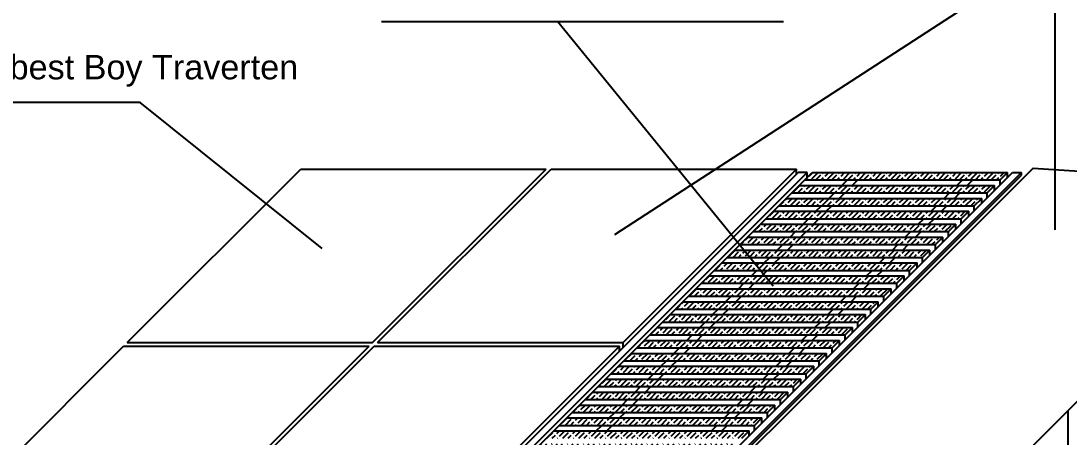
# Model space of a CAD drawing. Header units: millimetres. Extents: x 14753 to 45183, y 5640 to 19518.
# Drawn here: x 43720.7 to 44149.3, y 16388 to 16558.3 of the extents above; entities that cross this region are included whole.
import ezdxf

# ---------------------------------------------------------------- set-up
doc = ezdxf.new("R2010")
doc.units = ezdxf.units.MM
doc.layers.add('M-BİLGİ-YAZI', color=20, linetype='Continuous')
doc.styles.add('Style-Arial', font='arial.ttf')

# ---------------------------------------------------------------- blocks, each defined once
blk = doc.blocks.new('SAVAK')
h = blk.add_hatch()
h.set_pattern_fill('ACAD_ISO02W100', color=256, scale=0.307201, angle=45, style=0)
h.set_pattern_definition([(45, (34101.827, -27176.9248), (-1.0861188, 1.0861188), [3.68640944, -0.92160236])])
h.paths.add_polyline_path([(37840.82, 3342.56), (37837.79, 3339.53), (37917.66, 3339.53), (37920.69, 3342.56)])
h.paths.add_polyline_path([(37922.95, 3344.81), (37925.98, 3347.84), (37846.11, 3347.84), (37843.07, 3344.81)])
h.paths.add_polyline_path([(37928.23, 3350.09), (37931.26, 3353.12), (37851.39, 3353.12), (37848.36, 3350.09)])
h.paths.add_polyline_path([(37856.67, 3358.41), (37853.64, 3355.38), (37933.51, 3355.38), (37936.55, 3358.41)])
h.paths.add_polyline_path([(37938.8, 3360.66), (37941.83, 3363.69), (37861.96, 3363.69), (37858.93, 3360.66)])
h.paths.add_polyline_path([(37867.24, 3368.98), (37864.21, 3365.94), (37944.08, 3365.94), (37947.11, 3368.98)])
h.paths.add_polyline_path([(37949.37, 3371.23), (37952.4, 3374.26), (37872.52, 3374.26), (37869.49, 3371.23)])
h.paths.add_polyline_path([(37954.65, 3376.51), (37957.68, 3379.54), (37877.81, 3379.54), (37874.78, 3376.51)])
h.paths.add_polyline_path([(37883.09, 3384.83), (37880.06, 3381.8), (37959.93, 3381.8), (37962.96, 3384.83)])
h.paths.add_polyline_path([(37888.38, 3390.11), (37885.35, 3387.08), (37965.22, 3387.08), (37968.25, 3390.11)])
h.paths.add_polyline_path([(37970.5, 3392.36), (37973.53, 3395.39), (37893.66, 3395.39), (37890.63, 3392.36)])
h.paths.add_polyline_path([(37898.94, 3400.68), (37895.91, 3397.65), (37975.78, 3397.65), (37978.82, 3400.68)])
h.paths.add_polyline_path([(37904.23, 3405.96), (37901.2, 3402.93), (37981.07, 3402.93), (37984.1, 3405.96)])
h.paths.add_polyline_path([(37909.51, 3411.25), (37906.48, 3408.22), (37986.35, 3408.22), (37989.38, 3411.25)])
h.paths.add_polyline_path([(37914.8, 3416.53), (37911.76, 3413.5), (37991.64, 3413.5), (37994.67, 3416.53)])
h.paths.add_polyline_path([(37996.92, 3418.78), (37999.95, 3421.81), (37920.08, 3421.81), (37917.05, 3418.78)])
h.paths.add_polyline_path([(38002.2, 3424.07), (38005.24, 3427.1), (37925.36, 3427.1), (37922.33, 3424.07)])
h.paths.add_polyline_path([(37930.65, 3432.38), (37927.62, 3429.35), (38007.49, 3429.35), (38010.52, 3432.38)])
h.paths.add_polyline_path([(38012.77, 3434.63), (38015.8, 3437.67), (37935.93, 3437.67), (37932.9, 3434.63)])
h.paths.add_polyline_path([(38018.06, 3439.92), (38021.09, 3442.95), (37941.21, 3442.95), (37938.18, 3439.92)])
h.paths.add_polyline_path([(38023.34, 3445.2), (38026.37, 3448.23), (37946.5, 3448.23), (37943.47, 3445.2)])
h.paths.add_polyline_path([(37951.78, 3453.52), (37948.75, 3450.49), (38028.62, 3450.49), (38031.65, 3453.52)])
for p, q in [((37671.68, 3383.95), (37742.64, 3454.91)), ((37742.64, 3454.91), (37842.99, 3454.91)), ((37772.03, 3383.95), (37842.99, 3454.91)), ((37774.08, 3383.95), (37845.04, 3454.91)), ((37845.04, 3454.91), (37945.39, 3454.91)), ((37874.43, 3383.95), (37945.39, 3454.91)), ((37945.39, 3452.86), (37945.39, 3454.91)), ((37731.66, 3239.13), (37946.05, 3453.52)), ((37735.35, 3239.13), (37949.73, 3453.52)), ((37737.4, 3239.13), (37951.78, 3453.52)), ((37819.32, 3239.13), (38033.7, 3453.52)), ((37823, 3239.13), (38037.39, 3453.52)), ((37823, 3238.11), (38037.39, 3452.49)), ((37949.73, 3453.52), (37946.05, 3453.52)), ((37948.75, 3450.49), (38028.62, 3450.49)), ((37949.73, 3451.47), (37949.73, 3453.52)), ((37951.78, 3453.52), (38031.65, 3453.52)), ((37963.91, 3448.23), (37966.16, 3450.49)), ((37968.14, 3448.23), (37970.4, 3450.49)), ((38010.99, 3448.23), (38013.24, 3450.49)), ((38015.22, 3448.23), (38017.48, 3450.49)), ((38028.62, 3450.49), (38031.65, 3453.52)), ((38028.62, 3448.44), (38028.62, 3450.49)), ((38031.65, 3451.47), (38031.65, 3453.52)), ((38033.7, 3453.52), (38037.39, 3453.52)), ((38037.39, 3452.49), (38037.39, 3453.52)), ((37946.5, 3448.23), (38026.37, 3448.23)), ((38023.34, 3445.2), (38026.37, 3448.23)), ((38026.37, 3446.19), (38026.37, 3448.23)), ((37941.21, 3442.95), (38021.09, 3442.95)), ((37943.47, 3445.2), (38023.34, 3445.2)), ((37958.62, 3442.95), (37960.88, 3445.2)), ((37962.86, 3442.95), (37965.11, 3445.2)), ((38005.7, 3442.95), (38007.96, 3445.2)), ((38009.94, 3442.95), (38012.19, 3445.2)), ((38018.06, 3439.92), (38021.09, 3442.95)), ((38021.09, 3440.9), (38021.09, 3442.95)), ((38023.34, 3443.15), (38023.34, 3445.2)), ((37935.93, 3437.67), (38015.8, 3437.67)), ((37938.18, 3439.92), (38018.06, 3439.92)), ((37953.34, 3437.67), (37955.59, 3439.92)), ((37957.57, 3437.67), (37959.83, 3439.92)), ((38000.42, 3437.67), (38002.67, 3439.92)), ((38004.66, 3437.67), (38006.91, 3439.92)), ((38012.77, 3434.63), (38015.8, 3437.67)), ((38015.8, 3435.62), (38015.8, 3437.67)), ((38018.06, 3437.87), (38018.06, 3439.92)), ((37932.9, 3434.63), (38012.77, 3434.63)), ((37948.06, 3432.38), (37950.31, 3434.63)), ((37952.29, 3432.38), (37954.54, 3434.63)), ((37995.14, 3432.38), (37997.39, 3434.63)), ((37999.37, 3432.38), (38001.62, 3434.63)), ((38012.77, 3432.59), (38012.77, 3434.63)), ((37927.62, 3429.35), (38007.49, 3429.35)), ((37930.65, 3432.38), (38010.52, 3432.38)), ((37942.77, 3427.1), (37945.02, 3429.35)), ((37947.01, 3427.1), (37949.26, 3429.35)), ((37989.85, 3427.1), (37992.1, 3429.35)), ((37994.09, 3427.1), (37996.34, 3429.35)), ((38007.49, 3429.35), (38010.52, 3432.38)), ((38007.49, 3427.3), (38007.49, 3429.35)), ((38010.52, 3430.33), (38010.52, 3432.38)), ((37925.36, 3427.1), (38005.24, 3427.1)), ((38002.2, 3424.07), (38005.24, 3427.1)), ((38005.24, 3425.05), (38005.24, 3427.1)), ((37920.08, 3421.81), (37999.95, 3421.81)), ((37922.33, 3424.07), (38002.2, 3424.07)), ((37937.49, 3421.81), (37939.74, 3424.07)), ((37941.72, 3421.81), (37943.98, 3424.07)), ((37984.57, 3421.81), (37986.82, 3424.07)), ((37988.8, 3421.81), (37991.06, 3424.07)), ((37996.92, 3418.78), (37999.95, 3421.81)), ((37999.95, 3419.77), (37999.95, 3421.81)), ((38002.2, 3422.02), (38002.2, 3424.07)), ((37914.8, 3416.53), (37994.67, 3416.53)), ((37917.05, 3418.78), (37996.92, 3418.78)), ((37932.2, 3416.53), (37934.46, 3418.78)), ((37936.44, 3416.53), (37938.69, 3418.78)), ((37979.28, 3416.53), (37981.54, 3418.78)), ((37983.52, 3416.53), (37985.77, 3418.78)), ((37991.64, 3413.5), (37994.67, 3416.53)), ((37994.67, 3414.48), (37994.67, 3416.53)), ((37996.92, 3416.74), (37996.92, 3418.78)), ((37911.76, 3413.5), (37991.64, 3413.5)), ((37926.92, 3411.25), (37929.17, 3413.5)), ((37931.16, 3411.25), (37933.41, 3413.5)), ((37974, 3411.25), (37976.25, 3413.5)), ((37978.24, 3411.25), (37980.49, 3413.5)), ((37991.64, 3411.45), (37991.64, 3413.5)), ((37906.48, 3408.22), (37986.35, 3408.22)), ((37909.51, 3411.25), (37989.38, 3411.25)), ((37921.64, 3405.96), (37923.89, 3408.22)), ((37925.87, 3405.96), (37928.12, 3408.22)), ((37968.72, 3405.96), (37970.97, 3408.22)), ((37972.95, 3405.96), (37975.21, 3408.22)), ((37986.35, 3408.22), (37989.38, 3411.25)), ((37986.35, 3406.17), (37986.35, 3408.22)), ((37989.38, 3409.2), (37989.38, 3411.25)), ((37901.2, 3402.93), (37981.07, 3402.93)), ((37904.23, 3405.96), (37984.1, 3405.96)), ((37916.35, 3400.68), (37918.6, 3402.93)), ((37920.59, 3400.68), (37922.84, 3402.93)), ((37963.43, 3400.68), (37965.69, 3402.93)), ((37967.67, 3400.68), (37969.92, 3402.93)), ((37981.07, 3402.93), (37984.1, 3405.96)), ((37981.07, 3400.88), (37981.07, 3402.93)), ((37984.1, 3403.91), (37984.1, 3405.96)), ((37898.94, 3400.68), (37978.82, 3400.68)), ((37975.78, 3397.65), (37978.82, 3400.68)), ((37978.82, 3398.63), (37978.82, 3400.68)), ((37893.66, 3395.39), (37973.53, 3395.39)), ((37895.91, 3397.65), (37975.78, 3397.65)), ((37911.07, 3395.39), (37913.32, 3397.65)), ((37915.3, 3395.39), (37917.56, 3397.65)), ((37958.15, 3395.39), (37960.4, 3397.65)), ((37962.38, 3395.39), (37964.64, 3397.65)), ((37970.5, 3392.36), (37973.53, 3395.39)), ((37973.53, 3393.35), (37973.53, 3395.39)), ((37975.78, 3395.6), (37975.78, 3397.65)), ((37888.38, 3390.11), (37968.25, 3390.11)), ((37890.63, 3392.36), (37970.5, 3392.36)), ((37905.78, 3390.11), (37908.04, 3392.36)), ((37910.02, 3390.11), (37912.27, 3392.36)), ((37952.87, 3390.11), (37955.12, 3392.36)), ((37957.1, 3390.11), (37959.35, 3392.36)), ((37965.22, 3387.08), (37968.25, 3390.11)), ((37968.25, 3388.06), (37968.25, 3390.11)), ((37970.5, 3390.32), (37970.5, 3392.36)), ((37885.35, 3387.08), (37965.22, 3387.08)), ((37900.5, 3384.83), (37902.75, 3387.08)), ((37904.74, 3384.83), (37906.99, 3387.08)), ((37947.58, 3384.83), (37949.83, 3387.08)), ((37951.82, 3384.83), (37954.07, 3387.08)), ((37965.22, 3385.03), (37965.22, 3387.08)), ((37599.27, 3311.54), (37670.23, 3382.5)), ((37670.23, 3382.5), (37770.58, 3382.5)), ((37671.68, 3383.95), (37772.03, 3383.95)), ((37699.62, 3311.54), (37770.58, 3382.5)), ((37701.67, 3311.54), (37772.63, 3382.5)), ((37772.63, 3382.5), (37872.98, 3382.5)), ((37774.08, 3383.95), (37874.43, 3383.95)), ((37802.02, 3311.54), (37872.98, 3382.5)), ((37872.98, 3380.45), (37872.98, 3382.5)), ((37874.43, 3381.9), (37874.43, 3383.95)), ((37880.06, 3381.8), (37959.93, 3381.8)), ((37883.09, 3384.83), (37962.96, 3384.83)), ((37895.22, 3379.54), (37897.47, 3381.8)), ((37899.45, 3379.54), (37901.71, 3381.8)), ((37942.3, 3379.54), (37944.55, 3381.8)), ((37946.53, 3379.54), (37948.79, 3381.8)), ((37959.93, 3381.8), (37962.96, 3384.83)), ((37959.93, 3379.75), (37959.93, 3381.8)), ((37962.96, 3382.78), (37962.96, 3384.83)), ((37872.98, 3381.08), (37873.61, 3381.08)), ((37877.81, 3379.54), (37957.68, 3379.54)), ((37954.65, 3376.51), (37957.68, 3379.54)), ((37957.68, 3377.5), (37957.68, 3379.54)), ((37872.52, 3374.26), (37952.4, 3374.26)), ((37874.78, 3376.51), (37954.65, 3376.51)), ((37889.93, 3374.26), (37892.19, 3376.51)), ((37894.17, 3374.26), (37896.42, 3376.51)), ((37937.01, 3374.26), (37939.27, 3376.51)), ((37941.25, 3374.26), (37943.5, 3376.51)), ((37949.37, 3371.23), (37952.4, 3374.26)), ((37952.4, 3372.21), (37952.4, 3374.26)), ((37954.65, 3374.46), (37954.65, 3376.51)), ((37867.24, 3368.98), (37947.11, 3368.98)), ((37869.49, 3371.23), (37949.37, 3371.23)), ((37884.65, 3368.98), (37886.9, 3371.23)), ((37888.88, 3368.98), (37891.14, 3371.23)), ((37931.73, 3368.98), (37933.98, 3371.23)), ((37935.97, 3368.98), (37938.22, 3371.23)), ((37944.08, 3365.94), (37947.11, 3368.98)), ((37947.11, 3366.93), (37947.11, 3368.98)), ((37949.37, 3369.18), (37949.37, 3371.23)), ((37864.21, 3365.94), (37944.08, 3365.94)), ((37879.36, 3363.69), (37881.62, 3365.94)), ((37883.6, 3363.69), (37885.85, 3365.94)), ((37926.45, 3363.69), (37928.7, 3365.94)), ((37930.68, 3363.69), (37932.93, 3365.94)), ((37944.08, 3363.9), (37944.08, 3365.94)), ((37858.93, 3360.66), (37938.8, 3360.66)), ((37861.96, 3363.69), (37941.83, 3363.69)), ((37874.08, 3358.41), (37876.33, 3360.66)), ((37878.32, 3358.41), (37880.57, 3360.66)), ((37921.16, 3358.41), (37923.41, 3360.66)), ((37925.4, 3358.41), (37927.65, 3360.66)), ((37938.8, 3360.66), (37941.83, 3363.69)), ((37938.8, 3358.61), (37938.8, 3360.66)), ((37941.83, 3361.64), (37941.83, 3363.69)), ((37856.67, 3358.41), (37936.55, 3358.41)), ((37933.51, 3355.38), (37936.55, 3358.41)), ((37936.55, 3356.36), (37936.55, 3358.41)), ((38042.5, 3342.24), (38056.4, 3356.15)), ((38056.4, 3336.49), (38056.4, 3356.15)), ((37851.39, 3353.12), (37931.26, 3353.12)), ((37853.64, 3355.38), (37933.51, 3355.38)), ((37868.8, 3353.12), (37871.05, 3355.38)), ((37873.03, 3353.12), (37875.29, 3355.38)), ((37915.88, 3353.12), (37918.13, 3355.38)), ((37920.11, 3353.12), (37922.37, 3355.38)), ((37928.23, 3350.09), (37931.26, 3353.12)), ((37931.26, 3351.08), (37931.26, 3353.12)), ((37933.51, 3353.33), (37933.51, 3355.38)), ((37846.11, 3347.84), (37925.98, 3347.84)), ((37848.36, 3350.09), (37928.23, 3350.09)), ((37863.51, 3347.84), (37865.77, 3350.09)), ((37867.75, 3347.84), (37870, 3350.09)), ((37910.59, 3347.84), (37912.85, 3350.09)), ((37914.83, 3347.84), (37917.08, 3350.09)), ((37922.95, 3344.81), (37925.98, 3347.84)), ((37925.98, 3345.79), (37925.98, 3347.84)), ((37928.23, 3348.04), (37928.23, 3350.09))]:
    blk.add_line(p, q)
blk.add_lwpolyline([(38140.5, 3440.25), (37924.73, 3224.47), (37825.65, 3235.69), (37825.65, 3238.89), (38042.12, 3455.36), (38124.41, 3450.01, -0.265432), (38140.5, 3444.89), (38140.5, 3440.25), (38140.5, 3444.89, 0.265432), (38124.41, 3450.01)], format="xyb")
at = {"layer": 'M-BİLGİ-YAZI'}
for p, q in [((37871.12, 3428.17), (38051.2, 3545.17)), ((38051.2, 3430.03), (38051.2, 3545.17)), ((37775.74, 3515.25), (37940.1, 3515.25)), ((37935.85, 3407.08), (37847.69, 3515.25)), ((37677.02, 3482.18), (37565.77, 3482.18)), ((37751.37, 3422.48), (37677.02, 3482.18))]:
    blk.add_line(p, q, dxfattribs=at)
at = {"layer": 'M-BİLGİ-YAZI', "style": 'Style-Arial'}
blk.add_text('2x30xSerbest Boy Traverten', height=10, dxfattribs=at).set_placement((37564.6, 3491.65))

msp = doc.modelspace()

# ---------------------------------------------------------------- block references
msp.add_blockref('SAVAK', (6092.48, 13042.74))

doc.saveas('drawing.dxf')
